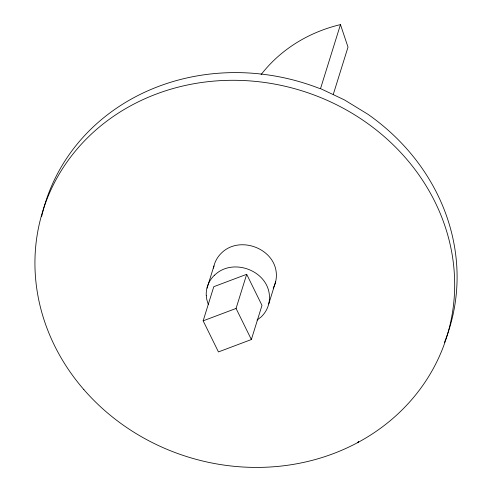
<?xml version="1.0" encoding="UTF-8"?>
<svg xmlns="http://www.w3.org/2000/svg" width="492" height="492" viewBox="0 0 492 492"><rect width="100%" height="100%" fill="white"/><g stroke="black" fill="none" stroke-linecap="round" stroke-linejoin="round"><path stroke-width="0.74" d="M207.052 288.134L213.965 265.938M203.153 320.839L213.786 286.695L246.695 274.302L261.99 305.391L251.357 339.535L218.454 351.928L203.153 320.839L236.062 308.447L246.695 274.302M444.356 342.635A211.566 191.745 17.3 0 0 367.788 114.187L344.314 99.839L320.52 88.621L340.464 24.6A152.305 138.031 17.3 0 0 261.117 74.575M333.281 94.403L348.01 47.115L340.464 24.6M268.73 303.958L275.643 281.762M214.617 275.163C232.796 257.218 268.527 270.625 269.456 296.436A31.9 28.911 17.3 0 1 261.16 316.922L257.064 320.083M320.52 88.621L319.197 88.339A211.566 191.745 17.3 0 0 41.642 216.529M236.062 308.447L251.357 339.535M208.245 304.413L206.769 299.456L206.326 295.655M213.522 268.152A31.9 28.911 17.3 0 1 215.127 262.341A31.9 28.911 17.3 0 1 221.529 252.974C239.709 235.028 275.44 248.435 276.369 274.241A31.9 28.911 17.3 0 1 273.183 288.097M206.228 295.612A31.9 28.911 17.3 0 1 214.53 275.114M358.514 441.754L357.377 442.763L358.527 441.761M83.886 389.627A211.554 191.732 17.3 0 0 441.945 350.31A211.554 191.732 17.3 0 0 208.59 81.623A211.554 191.732 17.3 0 0 83.886 389.627"/></g></svg>
